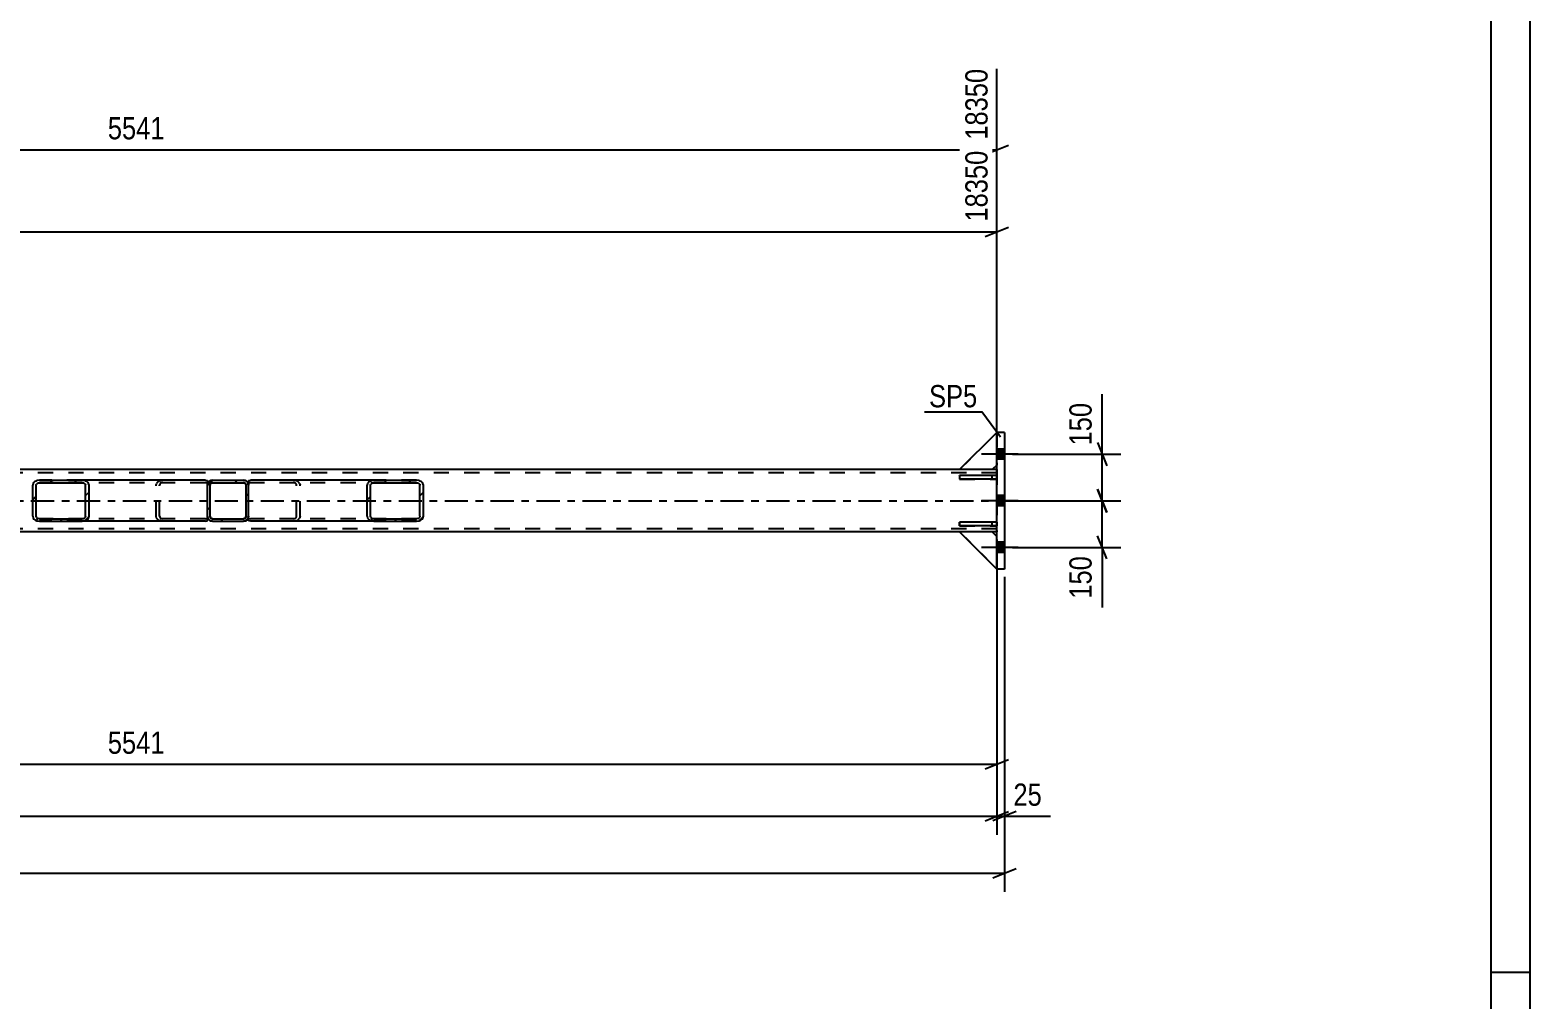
# Model space of a CAD drawing. Header units: millimetres. Extents: x -93 to 748, y -451 to 143.
# Drawn here: x 554.5 to 747.6, y -305.4 to -180.5 of the extents above; entities that cross this region are included whole.
import ezdxf

# ---------------------------------------------------------------- set-up
doc = ezdxf.new("R2010")
doc.units = ezdxf.units.MM
doc.linetypes.add('DXK_LINE_DOT2', pattern=[3.9198, 1.9599, -1.9599])
doc.linetypes.add('DXK_LINE_DOT3', pattern=[5.9187, 2.979, -0.9799, 0.9799, -0.9799])
doc.styles.add('Arial Narrow', font='ARIALN.TTF', dxfattribs={"height": 0.2})

# ---------------------------------------------------------------- blocks, each defined once
blk = doc.blocks.new('Unknown-761544515-1135')
at = {"color": 5, "linetype": 'Continuous'}
for p, q in [((747.65, -450.85), (747.65, 143.15)), ((742.65, -445.85), (742.65, 138.15)), ((747.65, -301.85), (742.65, -301.85))]:
    blk.add_line(p, q, dxfattribs=at)
blk = doc.blocks.new('Bolt-761544515-2229 - 2218')
at = {"linetype": 'Continuous'}
for points in [[(679, -234.46), (679, -235.78), (680, -235.78), (680, -234.46)], [(679, -234.46), (679, -235.78), (680, -235.78), (680, -234.46)], [(679, -234.46), (679, -235.78), (680, -235.78), (680, -234.46)], [(679, -234.46), (679, -235.78), (680, -235.78), (680, -234.46)], [(679, -240.46), (679, -241.78), (680, -241.78), (680, -240.46)], [(679, -240.46), (679, -241.78), (680, -241.78), (680, -240.46)], [(679, -246.46), (679, -247.78), (680, -247.78), (680, -246.46)], [(679, -246.46), (679, -247.78), (680, -247.78), (680, -246.46)], [(679, -246.46), (679, -247.78), (680, -247.78), (680, -246.46)], [(679, -246.46), (679, -247.78), (680, -247.78), (680, -246.46)]]:
    blk.add_hatch(color=1, dxfattribs=at).paths.add_polyline_path(points)
at = {"color": 1, "linetype": 'Continuous'}
for p, q in [((681.76, -235.12), (677, -235.12)), ((681.76, -235.12), (677, -235.12)), ((681.76, -235.12), (677, -235.12)), ((681.76, -235.12), (677, -235.12)), ((680, -234.46), (679, -234.46)), ((680, -234.46), (679, -234.46)), ((680, -234.46), (679, -234.46)), ((680, -234.46), (679, -234.46)), ((680, -235.78), (679, -235.78)), ((680, -235.78), (679, -235.78)), ((680, -235.78), (679, -235.78)), ((680, -235.78), (679, -235.78)), ((681.76, -241.12), (677, -241.12)), ((681.76, -241.12), (677, -241.12)), ((680, -240.46), (679, -240.46)), ((680, -240.46), (679, -240.46)), ((680, -241.78), (679, -241.78)), ((680, -241.78), (679, -241.78)), ((681.76, -247.12), (677, -247.12)), ((681.76, -247.12), (677, -247.12)), ((681.76, -247.12), (677, -247.12)), ((681.76, -247.12), (677, -247.12)), ((680, -246.46), (679, -246.46)), ((680, -246.46), (679, -246.46)), ((680, -246.46), (679, -246.46)), ((680, -246.46), (679, -246.46)), ((680, -247.78), (679, -247.78)), ((680, -247.78), (679, -247.78)), ((680, -247.78), (679, -247.78)), ((680, -247.78), (679, -247.78))]:
    blk.add_line(p, q, dxfattribs=at)
blk = doc.blocks.new('Part-761544515-2238 - 2218')
at = {"linetype": 'Continuous'}
h = blk.add_hatch(dxfattribs=at)
h.set_pattern_fill('', scale=0.7, style=0, pattern_type=0)
h.set_pattern_definition([(45, (582.2462, -243.7118), (-1.57154, 1.57154), [])])
h.paths.add_polyline_path([(582, -243.76), (582.25, -243.71), (582.45, -243.57), (582.59, -243.37), (582.64, -243.12), (582.64, -239.12), (582.59, -238.88), (582.45, -238.67), (582.25, -238.53), (582, -238.48), (578, -238.48), (577.76, -238.53), (577.55, -238.67), (577.41, -238.88), (577.36, -239.12), (577.36, -243.12), (577.41, -243.37), (577.55, -243.57), (577.76, -243.71), (578, -243.76)])
h.paths.add_polyline_path([(577.88, -243.42), (577.78, -243.35), (577.71, -243.24), (577.68, -243.12), (577.68, -239.12), (577.71, -239), (577.78, -238.89), (577.88, -238.82), (578, -238.8), (582, -238.8), (582.12, -238.82), (582.23, -238.89), (582.3, -239), (582.32, -239.12), (582.32, -243.12), (582.3, -243.24), (582.23, -243.35), (582.12, -243.42), (582, -243.44), (578, -243.44)])
at = {"color": 7, "linetype": 'DXK_LINE_DOT2'}
for p, q in [((577.36, -239.12), (577.41, -238.88)), ((577.36, -243.12), (577.36, -239.12)), ((577.71, -239), (577.68, -239.12)), ((577.68, -243.12), (577.68, -239.12)), ((577.76, -238.53), (578, -238.48)), ((578, -238.8), (577.88, -238.82)), ((578, -238.48), (582, -238.48)), ((578, -238.8), (582, -238.8)), ((582, -238.48), (582.25, -238.53)), ((582.12, -238.82), (582, -238.8)), ((582.32, -239.12), (582.3, -239)), ((582.32, -243.12), (582.32, -239.12)), ((582.59, -238.88), (582.64, -239.12)), ((582.64, -243.12), (582.64, -239.12)), ((577.41, -243.37), (577.36, -243.12)), ((577.68, -243.12), (577.71, -243.24)), ((582.3, -243.24), (582.32, -243.12)), ((582.64, -243.12), (582.59, -243.37)), ((578, -243.76), (577.76, -243.71)), ((577.88, -243.42), (578, -243.44)), ((578, -243.44), (582, -243.44)), ((578, -243.76), (582, -243.76)), ((582, -243.44), (582.12, -243.42)), ((582.25, -243.71), (582, -243.76))]:
    blk.add_line(p, q, dxfattribs=at)
at = {"color": 2, "linetype": 'Continuous'}
for p, q in [((577.41, -238.88), (577.36, -239.12)), ((577.36, -243.12), (577.36, -239.12)), ((577.68, -239.12), (577.71, -239)), ((577.68, -243.12), (577.68, -239.12)), ((578, -238.48), (577.76, -238.53)), ((577.88, -238.82), (578, -238.8)), ((578, -238.48), (582, -238.48)), ((578, -238.8), (582, -238.8)), ((582.25, -238.53), (582, -238.48)), ((582, -238.8), (582.12, -238.82)), ((582.3, -239), (582.32, -239.12)), ((582.32, -243.12), (582.32, -239.12)), ((582.64, -239.12), (582.59, -238.88)), ((582.64, -243.12), (582.64, -239.12)), ((577.36, -243.12), (577.41, -243.37)), ((577.71, -243.24), (577.68, -243.12)), ((582.32, -243.12), (582.3, -243.24)), ((582.59, -243.37), (582.64, -243.12)), ((577.76, -243.71), (578, -243.76)), ((578, -243.44), (577.88, -243.42)), ((578, -243.44), (582, -243.44)), ((578, -243.76), (582, -243.76)), ((582.12, -243.42), (582, -243.44)), ((582, -243.76), (582.25, -243.71))]:
    blk.add_line(p, q, dxfattribs=at)
at = {"color": 7, "linetype": 'DXK_LINE_DOT2'}
for centre, radius, start, end in [((578, -239.12), 0.64, 112.5, 157.5), ((578, -239.12), 0.32, 112.5, 157.5), ((582, -239.12), 0.32, 22.5, 67.5), ((582, -239.12), 0.64, 22.5, 67.5), ((578, -243.12), 0.64, 202.5, 247.5), ((578, -243.12), 0.32, 202.5, 247.5), ((582, -243.12), 0.32, 292.5, 337.5), ((582, -243.12), 0.64, 292.5, 337.5)]:
    blk.add_arc(centre, radius, start, end, dxfattribs=at)
at = {"color": 2, "linetype": 'Continuous'}
for centre, radius, start, end in [((578, -239.12), 0.64, 112.5, 157.5), ((578, -239.12), 0.32, 112.5, 157.5), ((582, -239.12), 0.32, 22.5, 67.5), ((582, -239.12), 0.64, 22.5, 67.5), ((578, -243.12), 0.64, 202.5, 247.5), ((578, -243.12), 0.32, 202.5, 247.5), ((582, -243.12), 0.32, 292.5, 337.5), ((582, -243.12), 0.64, 292.5, 337.5)]:
    blk.add_arc(centre, radius, start, end, dxfattribs=at)
blk = doc.blocks.new('Part-761544515-2244 - 2218')
at = {"linetype": 'Continuous'}
h = blk.add_hatch(dxfattribs=at)
h.set_pattern_fill('', scale=0.7, style=0, pattern_type=0)
h.set_pattern_definition([(45, (604.6113, -243.7118), (-1.57154, 1.57154), [])])
h.paths.add_polyline_path([(604.28, -243.76), (604.61, -243.71), (604.9, -243.57), (605.09, -243.37), (605.15, -243.12), (605.15, -239.12), (605.09, -238.88), (604.9, -238.67), (604.61, -238.53), (604.28, -238.48), (598.78, -238.48), (598.45, -238.53), (598.16, -238.67), (597.97, -238.88), (597.91, -239.12), (597.91, -243.12), (597.97, -243.37), (598.16, -243.57), (598.45, -243.71), (598.78, -243.76)])
h.paths.add_polyline_path([(598.62, -243.42), (598.47, -243.35), (598.38, -243.24), (598.34, -243.12), (598.34, -239.12), (598.38, -239), (598.47, -238.89), (598.62, -238.82), (598.78, -238.8), (604.28, -238.8), (604.44, -238.82), (604.59, -238.89), (604.68, -239), (604.71, -239.12), (604.71, -243.12), (604.68, -243.24), (604.59, -243.35), (604.44, -243.42), (604.28, -243.44), (598.78, -243.44)])
at = {"color": 2, "linetype": 'Continuous'}
for p, q in [((582.64, -238.52), (582.9, -238.48)), ((582.64, -238.52), (582.64, -239.12)), ((598.78, -238.48), (582.9, -238.48)), ((597.97, -238.88), (597.91, -239.12)), ((597.91, -243.12), (597.91, -239.12)), ((598.34, -239.12), (598.38, -239)), ((598.34, -243.12), (598.34, -239.12)), ((598.78, -238.48), (598.45, -238.53)), ((598.62, -238.82), (598.78, -238.8)), ((598.78, -238.48), (604.28, -238.48)), ((598.78, -238.8), (604.28, -238.8)), ((604.61, -238.53), (604.28, -238.48)), ((604.28, -238.8), (604.44, -238.82)), ((604.68, -239), (604.71, -239.12)), ((604.71, -243.12), (604.71, -239.12)), ((605.15, -239.12), (605.09, -238.88)), ((605.15, -243.12), (605.15, -239.12)), ((582.64, -243.71), (582.64, -243.12)), ((597.91, -243.12), (597.97, -243.37)), ((598.38, -243.24), (598.34, -243.12)), ((604.71, -243.12), (604.68, -243.24)), ((605.09, -243.37), (605.15, -243.12)), ((582.64, -243.72), (582.64, -243.71)), ((582.9, -243.76), (582.64, -243.72)), ((598.78, -243.76), (582.9, -243.76)), ((598.45, -243.71), (598.78, -243.76)), ((598.78, -243.44), (598.62, -243.42)), ((598.78, -243.44), (604.28, -243.44)), ((598.78, -243.76), (604.28, -243.76)), ((604.44, -243.42), (604.28, -243.44)), ((604.28, -243.76), (604.61, -243.71))]:
    blk.add_line(p, q, dxfattribs=at)
at = {"color": 7, "linetype": 'DXK_LINE_DOT2'}
for p, q in [((582.64, -238.52), (582.64, -238.87)), ((582.73, -238.82), (582.64, -238.87)), ((582.64, -243.57), (582.64, -239.12)), ((582.9, -238.8), (582.73, -238.82)), ((604.28, -238.8), (582.9, -238.8)), ((588.39, -238.48), (588.73, -238.53)), ((588.56, -238.82), (588.39, -238.8)), ((588.83, -239.12), (588.8, -239)), ((588.83, -243.12), (588.83, -239.12)), ((589.2, -238.88), (589.27, -239.12)), ((589.27, -243.12), (589.27, -239.12)), ((604.28, -238.48), (598.78, -238.48)), ((588.8, -243.24), (588.83, -243.12)), ((589.27, -243.12), (589.2, -243.37)), ((582.64, -243.37), (582.73, -243.42)), ((582.73, -243.42), (582.9, -243.44)), ((604.28, -243.44), (582.9, -243.44)), ((588.39, -243.44), (588.56, -243.42)), ((588.73, -243.71), (588.39, -243.76)), ((604.28, -243.76), (598.78, -243.76))]:
    blk.add_line(p, q, dxfattribs=at)
for centre, radius, start, end in [((588.46, -239.21), 0.401, 32.4104, 75.4453), ((588.52, -239.31), 0.802, 32.4104, 75.4453), ((588.46, -243.03), 0.401, 284.5547, 327.5896), ((588.52, -242.94), 0.802, 284.5547, 327.5896)]:
    blk.add_arc(centre, radius, start, end, dxfattribs=at)
at = {"color": 2, "linetype": 'Continuous'}
for centre, radius, start, end in [((598.65, -239.31), 0.802, 104.5547, 147.5896), ((598.72, -239.21), 0.401, 104.5547, 147.5896), ((604.34, -239.21), 0.401, 32.4104, 75.4453), ((604.41, -239.31), 0.802, 32.4104, 75.4453), ((598.65, -242.94), 0.802, 212.4104, 255.4453), ((598.72, -243.03), 0.401, 212.4104, 255.4453), ((604.34, -243.03), 0.401, 284.5547, 327.5896), ((604.41, -242.94), 0.802, 284.5547, 327.5896)]:
    blk.add_arc(centre, radius, start, end, dxfattribs=at)
blk = doc.blocks.new('Part-761544515-2252 - 2218')
at = {"linetype": 'Continuous'}
h = blk.add_hatch(dxfattribs=at)
h.set_pattern_fill('', scale=0.7, style=0, pattern_type=0)
h.set_pattern_definition([(45, (561.5547, -243.7118), (-1.57154, 1.57154), [])])
h.paths.add_polyline_path([(561.22, -243.76), (561.55, -243.71), (561.84, -243.57), (562.03, -243.37), (562.1, -243.12), (562.1, -239.12), (562.03, -238.88), (561.84, -238.67), (561.55, -238.53), (561.22, -238.48), (555.73, -238.48), (555.39, -238.53), (555.11, -238.67), (554.92, -238.88), (554.85, -239.12), (554.85, -243.12), (554.92, -243.37), (555.11, -243.57), (555.39, -243.71), (555.73, -243.76)])
h.paths.add_polyline_path([(555.56, -243.42), (555.42, -243.35), (555.32, -243.24), (555.29, -243.12), (555.29, -239.12), (555.32, -239), (555.42, -238.89), (555.56, -238.82), (555.73, -238.8), (561.22, -238.8), (561.39, -238.82), (561.53, -238.89), (561.62, -239), (561.66, -239.12), (561.66, -243.12), (561.62, -243.24), (561.53, -243.35), (561.39, -243.42), (561.22, -243.44), (555.73, -243.44)])
at = {"color": 2, "linetype": 'Continuous'}
for p, q in [((554.92, -238.88), (554.85, -239.12)), ((554.85, -243.12), (554.85, -239.12)), ((555.29, -239.12), (555.32, -239)), ((555.29, -243.12), (555.29, -239.12)), ((555.73, -238.48), (555.39, -238.53)), ((555.56, -238.82), (555.73, -238.8)), ((555.73, -238.48), (561.22, -238.48)), ((555.73, -238.8), (561.22, -238.8)), ((577.1, -238.48), (561.22, -238.48)), ((561.55, -238.53), (561.22, -238.48)), ((561.22, -238.8), (561.39, -238.82)), ((561.62, -239), (561.66, -239.12)), ((561.66, -243.12), (561.66, -239.12)), ((562.1, -239.12), (562.03, -238.88)), ((562.1, -243.12), (562.1, -239.12)), ((577.1, -238.48), (577.36, -238.52)), ((577.36, -238.52), (577.36, -238.53)), ((577.36, -238.53), (577.36, -238.67)), ((577.36, -238.67), (577.36, -239.12)), ((554.85, -243.12), (554.92, -243.37)), ((555.32, -243.24), (555.29, -243.12)), ((561.66, -243.12), (561.62, -243.24)), ((562.03, -243.37), (562.1, -243.12)), ((577.36, -243.72), (577.36, -243.12)), ((555.39, -243.71), (555.73, -243.76)), ((555.73, -243.44), (555.56, -243.42)), ((555.73, -243.44), (561.22, -243.44)), ((555.73, -243.76), (561.22, -243.76)), ((561.39, -243.42), (561.22, -243.44)), ((561.22, -243.76), (561.55, -243.71)), ((577.1, -243.76), (561.22, -243.76)), ((577.1, -243.76), (577.36, -243.72))]:
    blk.add_line(p, q, dxfattribs=at)
at = {"color": 7, "linetype": 'DXK_LINE_DOT2'}
for p, q in [((561.22, -238.48), (555.73, -238.48)), ((577.1, -238.8), (555.73, -238.8)), ((570.73, -239.12), (570.8, -238.88)), ((570.73, -243.12), (570.73, -239.12)), ((571.21, -239), (571.17, -239.12)), ((571.17, -243.12), (571.17, -239.12)), ((571.28, -238.53), (571.61, -238.48)), ((571.61, -238.8), (571.45, -238.82)), ((577.27, -238.82), (577.1, -238.8)), ((577.36, -238.87), (577.27, -238.82)), ((577.36, -238.52), (577.36, -238.52)), ((577.36, -238.67), (577.36, -238.87)), ((577.36, -243.12), (577.36, -238.88)), ((570.8, -243.37), (570.73, -243.12)), ((571.17, -243.12), (571.21, -243.24)), ((577.1, -243.44), (555.73, -243.44)), ((561.22, -243.76), (555.73, -243.76)), ((571.61, -243.76), (571.28, -243.71)), ((571.45, -243.42), (571.61, -243.44)), ((577.1, -243.44), (577.27, -243.42)), ((577.27, -243.42), (577.36, -243.37))]:
    blk.add_line(p, q, dxfattribs=at)
at = {"color": 2, "linetype": 'Continuous'}
for centre, radius, start, end in [((555.59, -239.31), 0.802, 104.5547, 147.5895), ((555.66, -239.21), 0.401, 104.5547, 147.5895), ((561.29, -239.21), 0.401, 32.4105, 75.4453), ((561.35, -239.31), 0.802, 32.4105, 75.4453), ((555.59, -242.94), 0.802, 212.4105, 255.4453), ((555.66, -243.03), 0.401, 212.4105, 255.4453), ((561.29, -243.03), 0.401, 284.5547, 327.5895), ((561.35, -242.94), 0.802, 284.5547, 327.5895)]:
    blk.add_arc(centre, radius, start, end, dxfattribs=at)
at = {"color": 7, "linetype": 'DXK_LINE_DOT2'}
for centre, radius, start, end in [((571.48, -239.31), 0.802, 104.5547, 147.5895), ((571.55, -239.21), 0.401, 104.5547, 147.5895), ((571.48, -242.94), 0.802, 212.4105, 255.4453), ((571.55, -243.03), 0.401, 212.4105, 255.4453)]:
    blk.add_arc(centre, radius, start, end, dxfattribs=at)
blk = doc.blocks.new('Part-761544515-2308 - 2218')
at = {"color": 2, "linetype": 'Continuous'}
for p, q in [((679, -249.92), (679, -232.32)), ((680, -232.32), (679, -232.32)), ((680, -232.32), (680, -249.92)), ((680, -249.92), (679, -249.92))]:
    blk.add_line(p, q, dxfattribs=at)
blk = doc.blocks.new('Part-761544515-2450 - 2218')
at = {"color": 7, "linetype": 'DXK_LINE_DOT2'}
for p, q in [((674.2, -237.12), (679, -232.32)), ((679, -232.32), (679, -236.52)), ((678.4, -237.12), (674.2, -237.12)), ((679, -236.52), (678.4, -237.12))]:
    blk.add_line(p, q, dxfattribs=at)
blk = doc.blocks.new('Part-761544515-2453 - 2218')
at = {"color": 7, "linetype": 'DXK_LINE_DOT2'}
for p, q in [((678.4, -245.12), (674.2, -245.12)), ((674.2, -245.12), (679, -249.92)), ((679, -245.72), (678.4, -245.12)), ((679, -249.92), (679, -245.72))]:
    blk.add_line(p, q, dxfattribs=at)
blk = doc.blocks.new('Part-761544515-2456 - 2218')
at = {"color": 2, "linetype": 'Continuous'}
for p, q in [((678.4, -245.12), (674.2, -245.12)), ((674.2, -245.12), (679, -249.92)), ((679, -245.72), (678.4, -245.12))]:
    blk.add_line(p, q, dxfattribs=at)
at = {"color": 7, "linetype": 'DXK_LINE_DOT2'}
for p, q in [((679, -245.72), (679, -245.72)), ((679, -245.72), (679, -245.72)), ((679, -249.92), (679, -245.72)), ((679, -249.92), (679, -249.92)), ((679, -249.92), (679, -249.92))]:
    blk.add_line(p, q, dxfattribs=at)
blk = doc.blocks.new('Part-761544515-2459 - 2218')
at = {"color": 7, "linetype": 'DXK_LINE_DOT2'}
for p, q in [((678.4, -245.12), (674.2, -245.12)), ((674.2, -245.12), (679, -249.92)), ((679, -245.72), (678.4, -245.12)), ((679, -249.92), (679, -245.72))]:
    blk.add_line(p, q, dxfattribs=at)
blk = doc.blocks.new('Part-761544515-2460 - 2218')
at = {"color": 2, "linetype": 'Continuous'}
for p, q in [((674.2, -244.32), (674.2, -243.88)), ((679, -243.88), (674.2, -243.88)), ((674.2, -244.36), (674.2, -244.32)), ((679, -244.36), (674.2, -244.36)), ((679, -243.88), (679, -244.36))]:
    blk.add_line(p, q, dxfattribs=at)
at = {"color": 7, "linetype": 'DXK_LINE_DOT2'}
for p, q in [((674.2, -244.32), (674.2, -244.32)), ((678.4, -244.36), (678.4, -243.88)), ((679, -243.88), (679, -243.88)), ((679, -243.88), (679, -243.88)), ((679, -244.36), (679, -244.36)), ((679, -244.36), (679, -244.36))]:
    blk.add_line(p, q, dxfattribs=at)
blk = doc.blocks.new('Part-761544515-2461 - 2218')
at = {"color": 2, "linetype": 'Continuous'}
for p, q in [((674.2, -237.92), (674.2, -237.88)), ((679, -237.88), (674.2, -237.88)), ((674.2, -237.92), (674.2, -238.36)), ((679, -238.36), (674.2, -238.36)), ((679, -237.88), (679, -238.36))]:
    blk.add_line(p, q, dxfattribs=at)
at = {"color": 7, "linetype": 'DXK_LINE_DOT2'}
for p, q in [((674.2, -237.92), (674.2, -237.92)), ((678.4, -238.36), (678.4, -237.88)), ((679, -237.88), (679, -237.88)), ((679, -237.88), (679, -237.88)), ((679, -238.36), (679, -238.36)), ((679, -238.36), (679, -238.36))]:
    blk.add_line(p, q, dxfattribs=at)
blk = doc.blocks.new('Part-761544515-2462 - 2218')
at = {"color": 7, "linetype": 'DXK_LINE_DOT2'}
for p, q in [((679, -243.88), (674.2, -243.88)), ((674.2, -243.88), (674.2, -244.36)), ((674.2, -244.36), (679, -244.36)), ((678.4, -244.36), (678.4, -243.88)), ((679, -244.36), (679, -243.88))]:
    blk.add_line(p, q, dxfattribs=at)
blk = doc.blocks.new('Part-761544515-2463 - 2218')
at = {"color": 7, "linetype": 'DXK_LINE_DOT2'}
for p, q in [((679, -237.88), (674.2, -237.88)), ((674.2, -237.88), (674.2, -238.36)), ((674.2, -238.36), (679, -238.36)), ((678.4, -238.36), (678.4, -237.88)), ((679, -238.36), (679, -237.88))]:
    blk.add_line(p, q, dxfattribs=at)
blk = doc.blocks.new('Part-761544515-2466 - 2218')
at = {"color": 7, "linetype": 'DXK_LINE_DOT2'}
for p, q in [((674.2, -237.12), (679, -232.32)), ((679, -232.32), (679, -236.52)), ((678.4, -237.12), (674.2, -237.12)), ((679, -236.52), (678.4, -237.12))]:
    blk.add_line(p, q, dxfattribs=at)
blk = doc.blocks.new('Part-761544515-2469 - 2218')
at = {"color": 2, "linetype": 'Continuous'}
for p, q in [((674.2, -237.12), (679, -232.32)), ((678.4, -237.12), (674.2, -237.12)), ((679, -236.52), (678.4, -237.12))]:
    blk.add_line(p, q, dxfattribs=at)
at = {"color": 7, "linetype": 'DXK_LINE_DOT2'}
for p, q in [((679, -232.32), (679, -232.32)), ((679, -232.32), (679, -236.52)), ((679, -232.32), (679, -232.32)), ((679, -236.52), (679, -236.52)), ((679, -236.52), (679, -236.52))]:
    blk.add_line(p, q, dxfattribs=at)
blk = doc.blocks.new('Part-761544515-2498 - 2218')
at = {"color": 7, "linetype": 'DXK_LINE_DOT2'}
for p, q in [((679, -237.52), (-55, -237.52)), ((678.4, -237.12), (674.2, -237.12)), ((679, -237.12), (679, -245.12)), ((679, -244.72), (-55, -244.72)), ((678.4, -245.12), (674.2, -245.12))]:
    blk.add_line(p, q, dxfattribs=at)
at = {"color": 2, "linetype": 'Continuous'}
for p, q in [((674.2, -237.12), (-50.2, -237.12)), ((679, -237.12), (678.4, -237.12)), ((674.2, -245.12), (-50.2, -245.12)), ((679, -245.12), (678.4, -245.12))]:
    blk.add_line(p, q, dxfattribs=at)
at = {"color": 7, "linetype": 'DXK_LINE_DOT3'}
blk.add_line((-55, -241.12), (679, -241.12), dxfattribs=at)
blk = doc.blocks.new('StraightDimension-761544515-13521 - 2218')
at = {"color": 7, "linetype": 'Continuous'}
for p, q in [((679, -236.12), (679, -185.5)), ((457.36, -195.94), (679, -195.94)), ((677.5, -196.54), (680.5, -195.34))]:
    blk.add_line(p, q, dxfattribs=at)
at = {"color": 0, "linetype": 'Continuous'}
blk.add_wipeout([(678.4, -184.9), (674.2, -184.9), (674.2, -195.24), (678.4, -195.24)], dxfattribs=at)
at = {"color": 0}
blk.add_wipeout([(572.44, -195.19), (572.44, -190.99), (563.92, -190.99), (563.92, -195.19)], dxfattribs=at)
at = {"color": 3, "linetype": 'Continuous', "style": 'Arial Narrow'}
blk.add_text('18350', height=2.863, rotation=90.0002, dxfattribs=at).set_placement((677.8, -194.64))
at = {"color": 3, "style": 'Arial Narrow'}
blk.add_text('5541', height=2.863, dxfattribs=at).set_placement((564.52, -194.59))
blk = doc.blocks.new('StraightDimension-761544515-2535 - 2218')
at = {"color": 7, "linetype": 'Continuous'}
for p, q in [((679, -236.12), (679, -196.04)), ((-7.43, -206.48), (679, -206.48)), ((677.5, -207.08), (680.5, -205.88))]:
    blk.add_line(p, q, dxfattribs=at)
at = {"color": 0, "linetype": 'Continuous'}
blk.add_wipeout([(678.4, -195.44), (674.2, -195.44), (674.2, -205.78), (678.4, -205.78)], dxfattribs=at)
at = {"color": 3, "linetype": 'Continuous', "style": 'Arial Narrow'}
blk.add_text('18350', height=2.863, rotation=90.0002, dxfattribs=at).set_placement((677.8, -205.18))
blk = doc.blocks.new('StraightDimension-761544515-2601 - 2218')
at = {"color": 7, "linetype": 'Continuous'}
for p, q in [((691.95, -233.62), (693.15, -236.62)), ((681, -235.12), (694.95, -235.12)), ((692.55, -241.12), (692.55, -235.12)), ((680, -241.12), (694.95, -241.12)), ((693.15, -242.62), (691.95, -239.62))]:
    blk.add_line(p, q, dxfattribs=at)
at = {"color": 0}
blk.add_wipeout([(691.8, -227.91), (687.6, -227.91), (687.6, -234.6), (691.8, -234.6)], dxfattribs=at)
at = {"color": 7, "linetype": 'Continuous'}
blk.add_line((692.55, -235.12), (692.55, -227.39), dxfattribs=at)
blk.add_line((692.55, -235.12), (692.55, -227.39), dxfattribs=at)
at = {"color": 3, "style": 'Arial Narrow'}
blk.add_text('150', height=2.863, rotation=90.0002, dxfattribs=at).set_placement((691.2, -234))
blk = doc.blocks.new('StraightDimension-761544515-2610 - 2218')
at = {"color": 7, "linetype": 'Continuous'}
for p, q in [((680, -241.12), (694.95, -241.12)), ((691.95, -239.62), (693.15, -242.62)), ((692.55, -247.12), (692.55, -241.12)), ((681, -247.12), (694.95, -247.12)), ((693.15, -248.62), (691.95, -245.62))]:
    blk.add_line(p, q, dxfattribs=at)
at = {"color": 0}
blk.add_wipeout([(691.8, -247.65), (687.6, -247.65), (687.6, -254.33), (691.8, -254.33)], dxfattribs=at)
at = {"color": 7, "linetype": 'Continuous'}
blk.add_line((692.55, -247.12), (692.55, -254.85), dxfattribs=at)
blk.add_line((692.55, -247.12), (692.55, -254.85), dxfattribs=at)
at = {"color": 3, "style": 'Arial Narrow'}
blk.add_text('150', height=2.863, rotation=90.0002, dxfattribs=at).set_placement((691.2, -253.73))
blk = doc.blocks.new('StraightDimension-761544515-13166 - 2218')
at = {"color": 7, "linetype": 'Continuous'}
for p, q in [((679, -246.12), (679, -277.45)), ((457.36, -275.05), (679, -275.05)), ((677.5, -275.65), (680.5, -274.45))]:
    blk.add_line(p, q, dxfattribs=at)
at = {"color": 0}
blk.add_wipeout([(572.44, -274.3), (572.44, -270.1), (563.92, -270.1), (563.92, -274.3)], dxfattribs=at)
at = {"color": 3, "style": 'Arial Narrow'}
blk.add_text('5541', height=2.863, dxfattribs=at).set_placement((564.52, -273.7))
blk = doc.blocks.new('StraightDimension-761544515-13406 - 2218')
at = {"color": 7, "linetype": 'Continuous'}
for p, q in [((679, -250.92), (679, -284.14)), ((680, -250.92), (680, -284.14)), ((677.5, -282.34), (680.5, -281.14)), ((681.5, -281.14), (678.5, -282.34)), ((679, -281.74), (680, -281.74))]:
    blk.add_line(p, q, dxfattribs=at)
at = {"color": 0}
blk.add_wipeout([(685.38, -280.99), (685.38, -276.79), (680.53, -276.79), (680.53, -280.99)], dxfattribs=at)
at = {"color": 7, "linetype": 'Continuous'}
blk.add_line((680, -281.74), (685.91, -281.74), dxfattribs=at)
blk.add_line((680, -281.74), (685.91, -281.74), dxfattribs=at)
at = {"color": 3, "style": 'Arial Narrow'}
blk.add_text('25', height=2.863, dxfattribs=at).set_placement((681.13, -280.39))
blk = doc.blocks.new('StraightDimension-761544515-13407 - 2218')
at = {"color": 7, "linetype": 'Continuous'}
for p, q in [((679, -250.92), (679, -284.14)), ((-55, -281.74), (679, -281.74)), ((677.5, -282.34), (680.5, -281.14))]:
    blk.add_line(p, q, dxfattribs=at)
blk = doc.blocks.new('StraightDimension-761544515-13500 - 2218')
at = {"color": 7, "linetype": 'Continuous'}
for p, q in [((680, -250.92), (680, -291.46)), ((-56, -289.06), (680, -289.06)), ((678.5, -289.66), (681.5, -288.46))]:
    blk.add_line(p, q, dxfattribs=at)
blk = doc.blocks.new('Mark-761544515-2304 - 2218')
at = {"color": 0}
blk.add_wipeout([(676.48, -229.09), (676.48, -226.09), (670.27, -226.09), (670.27, -229.09)], dxfattribs=at)
blk.add_wipeout([(676.48, -229.09), (676.48, -226.09), (670.27, -226.09), (670.27, -229.09)], dxfattribs=at)
at = {"color": 30, "linetype": 'Continuous'}
for p in [(669.67, -229.69), (679.47, -232.92)]:
    blk.add_line(p, (677.08, -229.69), dxfattribs=at)
at = {"color": 3, "style": 'Arial Narrow'}
blk.add_text('SP5', height=2.863, dxfattribs=at).set_placement((670.27, -229.09))

msp = doc.modelspace()

# ---------------------------------------------------------------- block references
for name in ['Unknown-761544515-1135', 'Part-761544515-2450 - 2218', 'Part-761544515-2466 - 2218', 'Part-761544515-2469 - 2218', 'Part-761544515-2308 - 2218', 'Bolt-761544515-2229 - 2218', 'Part-761544515-2498 - 2218', 'Part-761544515-2252 - 2218', 'Part-761544515-2238 - 2218', 'Part-761544515-2244 - 2218', 'Part-761544515-2461 - 2218', 'Part-761544515-2463 - 2218', 'Part-761544515-2460 - 2218', 'Part-761544515-2462 - 2218', 'Part-761544515-2453 - 2218', 'Part-761544515-2456 - 2218', 'Part-761544515-2459 - 2218']:
    msp.add_blockref(name, (0, 0))

# ---------------------------------------------------------------- next in the draw order: block references
msp.add_blockref('StraightDimension-761544515-13521 - 2218', (0, 0))

# ---------------------------------------------------------------- next in the draw order: block references
msp.add_blockref('StraightDimension-761544515-2535 - 2218', (0, 0))

# ---------------------------------------------------------------- next in the draw order: block references
msp.add_blockref('StraightDimension-761544515-2601 - 2218', (0, 0))

# ---------------------------------------------------------------- next in the draw order: block references
for name in ['Mark-761544515-2304 - 2218', 'StraightDimension-761544515-2610 - 2218']:
    msp.add_blockref(name, (0, 0))

# ---------------------------------------------------------------- next in the draw order: block references
msp.add_blockref('StraightDimension-761544515-13166 - 2218', (0, 0))

# ---------------------------------------------------------------- next in the draw order: block references
msp.add_blockref('StraightDimension-761544515-13406 - 2218', (0, 0))

# ---------------------------------------------------------------- next in the draw order: block references
msp.add_blockref('StraightDimension-761544515-13407 - 2218', (0, 0))

# ---------------------------------------------------------------- next in the draw order: block references
msp.add_blockref('StraightDimension-761544515-13500 - 2218', (0, 0))

doc.saveas('drawing.dxf')
